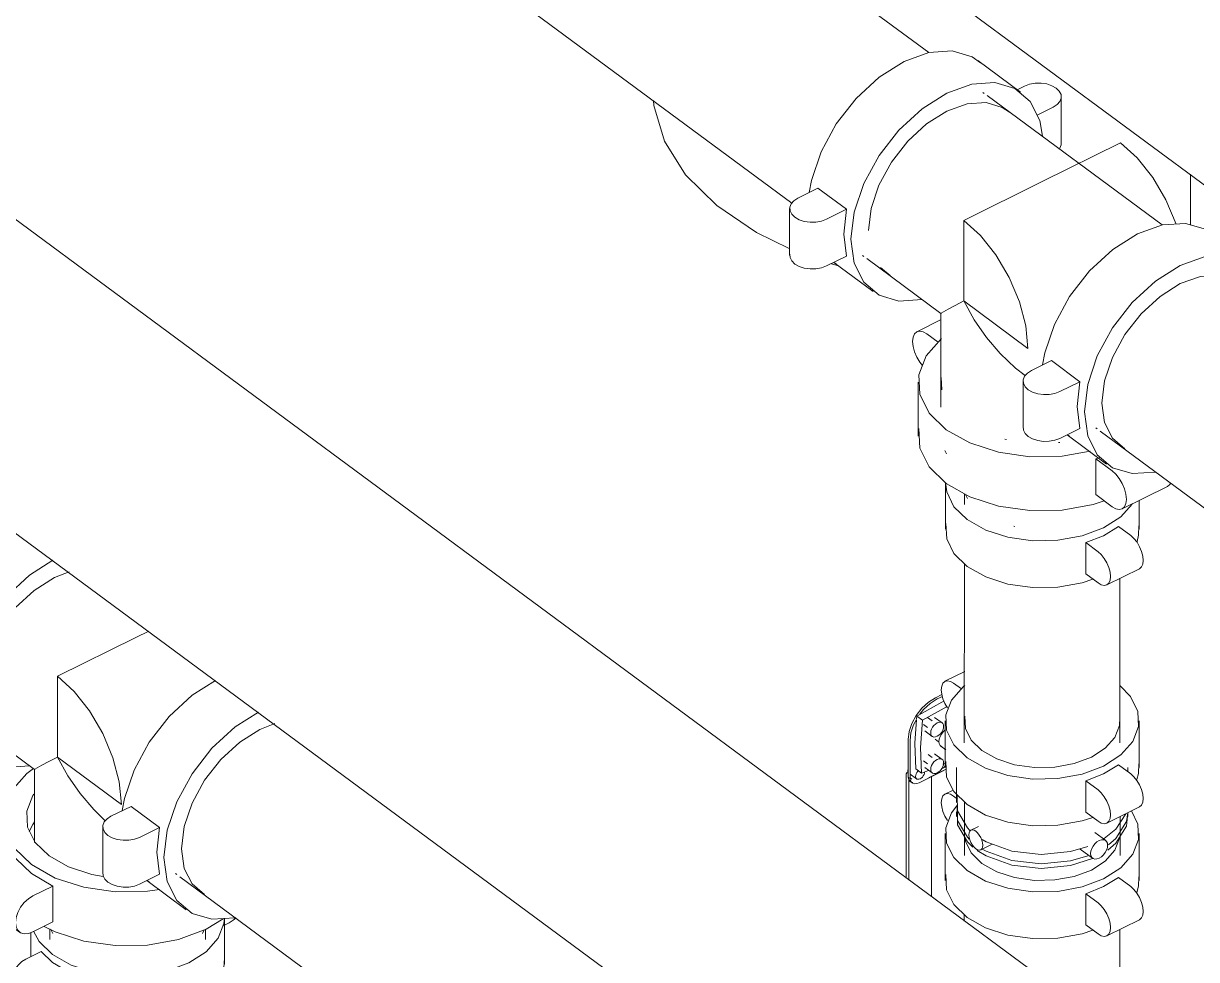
# Model space of a CAD drawing. Header units: metres. Extents: x 63 to 378, y -27 to 78.
# Drawn here: x 317.445 to 318.714, y 1.531 to 2.543 of the extents above; entities that cross this region are included whole.
import ezdxf

# ---------------------------------------------------------------- set-up
doc = ezdxf.new("R2010")
doc.units = ezdxf.units.M
doc.layers.add('M-EQPM', color=7, linetype='Continuous', lineweight=18)
doc.layers.add('P-PIPE', color=7, linetype='Continuous', lineweight=18)

# ---------------------------------------------------------------- blocks, each defined once
blk = doc.blocks.new('Victaulic-IPS-Tee-Reducing Tee-No 20-25 - AC-2134192-3D BOMBAS')
at = {"layer": 'P-PIPE', "color": 11, "true_color": 0xff8080}
for p, q in [((-58.591, 2.3251), (-58.7804, 2.465)), ((-58.9106, 2.2888), (-58.8304, 2.2295)), ((-58.5311, 2.2808), (-58.5325, 2.2818)), ((-58.8304, 2.2295), (-58.8304, 2.1279)), ((-58.7415, 2.1638), (-58.7393, 2.1622)), ((-58.6627, 2.1056), (-58.6613, 2.1046))]:
    blk.add_line(p, q, dxfattribs=at)
at = {"layer": 'P-PIPE', "color": 11, "lineweight": 9, "true_color": 0xff8080}
for p, q in [((-58.6361, 2.414), (-58.7208, 2.3721)), ((-58.8056, 2.3301), (-58.7208, 2.3721)), ((-58.8056, 2.3301), (-58.8056, 2.2429)), ((-58.8056, 2.2429), (-58.7363, 2.1916))]:
    blk.add_line(p, q, dxfattribs=at)
for points in [[(-58.6361, 2.414, 0), (-58.6181, 2.3977, 0), (-58.6014, 2.3766, 0), (-58.587, 2.3522, 0), (-58.5761, 2.3261, 0)], [(-58.7363, 2.1916, 0), (-58.7387, 2.216, 0), (-58.7456, 2.2421, 0), (-58.7566, 2.2684, 0), (-58.771, 2.2928, 0), (-58.7877, 2.3139, 0), (-58.8056, 2.3301, 0)]]:
    blk.add_polyline3d(points, dxfattribs=at)
at = {"layer": 'P-PIPE', "color": 11, "true_color": 0xff8080}
for points in [[(-58.8304, 2.2295, 0), (-58.8301, 2.2297, 0), (-58.8276, 2.2313, 0), (-58.8224, 2.234, 0), (-58.8151, 2.2379, 0), (-58.8056, 2.2429, 0)], [(-58.8056, 2.2429, 0), (-58.7943, 2.2226, 0), (-58.7812, 2.2035, 0), (-58.7663, 2.186, 0), (-58.7497, 2.1703, 0), (-58.7392, 2.1622, 0)]]:
    blk.add_polyline3d(points, dxfattribs=at)
blk = doc.blocks.new('TANQUE DE EXPANSIÓN - 76 L-1673716-3D BOMBAS')
at = {"layer": 'M-EQPM', "color": 1, "true_color": 0xff0000}
for p, q in [((-58.8045, 3.2515), (-58.8045, 3.2363)), ((-58.7795, 3.2363), (-58.7795, 3.2515)), ((-59.142, 3.1717), (-59.142, 3.148)), ((-59.142, 2.8099), (-59.142, 2.7317)), ((-58.9426, 2.2813), (-58.9486, 2.2831))]:
    blk.add_line(p, q, dxfattribs=at)
for points in [[(-58.5602, 3.3621, 0), (-58.6056, 3.3827, 0), (-58.6632, 3.4003, 0), (-58.6748, 3.403, 0)], [(-58.8045, 3.2371, 0), (-58.8044, 3.2351, 0), (-58.8034, 3.2332, 0), (-58.8017, 3.2315, 0), (-58.7993, 3.2302, 0), (-58.7965, 3.2293, 0), (-58.7933, 3.2288, 0), (-58.79, 3.2289, 0), (-58.7869, 3.2294, 0), (-58.7841, 3.2305, 0), (-58.7819, 3.2319, 0), (-58.7804, 3.2336, 0), (-58.7796, 3.2356, 0)], [(-59.1386, 3.1739, 0), (-59.1294, 3.1473, 0), (-59.1206, 3.1308, 0)], [(-58.9731, 3.0227, 0), (-58.9209, 3.0071, 0), (-58.8589, 2.9961, 0), (-58.7947, 2.9922, 0), (-58.7303, 2.9955, 0), (-58.6681, 3.0059, 0), (-58.61, 3.023, 0), (-58.5604, 3.0451, 0)], [(-58.9944, 2.2997, 0), (-59.0298, 2.317, 0), (-59.0729, 2.3461, 0), (-59.1065, 2.3794, 0), (-59.1294, 2.4159, 0), (-59.1408, 2.4543, 0), (-59.1414, 2.4597, 0)]]:
    blk.add_polyline3d(points, dxfattribs=at)
blk = doc.blocks.new('Victaulic-IPS-Rigid Coupling Style 07-W07-107 - Standard-V303-3D BOMBAS')
at = {"layer": 'P-PIPE', "color": 11, "true_color": 0xff8080}
for p, q in [((-58.7442, 2.4688), (-58.7905, 2.503)), ((-58.74, 2.4753), (-58.7485, 2.4711)), ((-58.7002, 2.4133), (-58.7002, 2.4639)), ((-58.7265, 2.4439), (-58.7091, 2.4525)), ((-58.9634, 2.3649), (-58.985, 2.3542)), ((-58.9325, 2.3421), (-58.9634, 2.3649)), ((-58.994, 2.3428), (-58.994, 2.2922)), ((-58.9541, 2.3314), (-58.9325, 2.3421)), ((-58.9325, 2.2915), (-58.9541, 2.2808)), ((-58.9464, 2.2847), (-58.9036, 2.2531)), ((-58.9436, 2.2833), (-58.9461, 2.2847)), ((-58.8853, 2.2704), (-58.8958, 2.2791))]:
    blk.add_line(p, q, dxfattribs=at)
for points in [[(-58.8702, 2.502, 0), (-58.8434, 2.5116, 0), (-58.8183, 2.5133, 0), (-58.7968, 2.507, 0), (-58.7875, 2.5006, 0)], [(-58.9729, 2.3603, 0), (-58.9705, 2.3733, 0), (-58.9601, 2.4042, 0), (-58.9436, 2.4344, 0), (-58.9221, 2.462, 0), (-58.8971, 2.4851, 0), (-58.8702, 2.502, 0)], [(-58.7205, 2.4212, 0), (-58.7236, 2.4382, 0), (-58.734, 2.4588, 0), (-58.7505, 2.4728, 0), (-58.772, 2.4791, 0), (-58.7971, 2.4774, 0), (-58.8239, 2.4678, 0)], [(-58.7091, 2.4525, 0), (-58.7048, 2.4553, 0), (-58.7018, 2.4587, 0), (-58.7003, 2.4624, 0), (-58.7005, 2.4663, 0), (-58.7024, 2.4699, 0), (-58.7057, 2.4732, 0), (-58.7103, 2.4758, 0), (-58.716, 2.4777, 0), (-58.7221, 2.4785, 0), (-58.7285, 2.4784, 0), (-58.7346, 2.4773, 0), (-58.74, 2.4753, 0)], [(-58.8239, 2.4678, 0), (-58.8508, 2.4509, 0), (-58.8758, 2.4278, 0), (-58.8973, 2.4002, 0), (-58.9138, 2.3699, 0), (-58.9242, 2.339, 0), (-58.9277, 2.3096, 0), (-58.9242, 2.2837, 0), (-58.9138, 2.2631, 0), (-58.8973, 2.2491, 0), (-58.8758, 2.2427, 0), (-58.8508, 2.2444, 0)], [(-58.8239, 2.4482, 0), (-58.802, 2.4561, 0), (-58.7815, 2.4575, 0), (-58.764, 2.4523, 0), (-58.7564, 2.4471, 0)], [(-58.9087, 2.319, 0), (-58.9058, 2.343, 0), (-58.8974, 2.3683, 0), (-58.8839, 2.393, 0), (-58.8663, 2.4156, 0), (-58.8459, 2.4344, 0), (-58.8239, 2.4482, 0)], [(-58.7002, 2.4133, 0), (-58.7003, 2.4118, 0), (-58.7018, 2.4081, 0)], [(-58.985, 2.3542, 0), (-58.9894, 2.3514, 0), (-58.9924, 2.348, 0), (-58.9938, 2.3443, 0), (-58.9936, 2.3404, 0), (-58.9918, 2.3367, 0), (-58.9884, 2.3335, 0), (-58.9838, 2.3308, 0), (-58.9782, 2.329, 0), (-58.972, 2.3281, 0), (-58.9656, 2.3283, 0), (-58.9595, 2.3294, 0), (-58.9541, 2.3314, 0)], [(-58.9325, 2.2915, 0), (-58.9355, 2.3153, 0), (-58.9325, 2.3421, 0)], [(-58.9541, 2.2808, 0), (-58.9595, 2.2788, 0), (-58.9656, 2.2777, 0), (-58.972, 2.2776, 0), (-58.9782, 2.2784, 0), (-58.9838, 2.2803, 0), (-58.9884, 2.2829, 0), (-58.9918, 2.2862, 0), (-58.9936, 2.2898, 0), (-58.9938, 2.2937, 0)]]:
    blk.add_polyline3d(points, dxfattribs=at)
blk = doc.blocks.new('Victaulic-IPS-Rigid Coupling Style 07-W07-107 - Standard-V312-3D BOMBAS')
at = {"layer": 'P-PIPE', "color": 11, "true_color": 0xff8080}
for p, q in [((-58.4918, 2.2823), (-58.5381, 2.3165)), ((-58.4876, 2.2887), (-58.4961, 2.2845)), ((-58.4477, 2.2267), (-58.4477, 2.2773)), ((-58.4741, 2.2573), (-58.4567, 2.2659)), ((-58.7109, 2.1784), (-58.7326, 2.1677)), ((-58.68, 2.1555), (-58.7109, 2.1784)), ((-58.7415, 2.1563), (-58.7415, 2.1057)), ((-58.7017, 2.1449), (-58.68, 2.1555)), ((-58.68, 2.105), (-58.7017, 2.0943)), ((-58.6939, 2.0981), (-58.6512, 2.0665)), ((-58.6912, 2.0968), (-58.6936, 2.0982))]:
    blk.add_line(p, q, dxfattribs=at)
for points in [[(-58.6178, 2.3155, 0), (-58.5909, 2.3251, 0), (-58.5659, 2.3268, 0), (-58.5444, 2.3204, 0), (-58.5351, 2.3141, 0)], [(-58.7204, 2.1738, 0), (-58.7181, 2.1867, 0), (-58.7077, 2.2176, 0), (-58.6912, 2.2479, 0), (-58.6697, 2.2755, 0), (-58.6446, 2.2985, 0), (-58.6178, 2.3155, 0)], [(-58.468, 2.2346, 0), (-58.4712, 2.2516, 0), (-58.4816, 2.2723, 0), (-58.4981, 2.2862, 0), (-58.5196, 2.2926, 0), (-58.5446, 2.2909, 0), (-58.5715, 2.2812, 0)], [(-58.4567, 2.2659, 0), (-58.4523, 2.2687, 0), (-58.4493, 2.2721, 0), (-58.4479, 2.2759, 0), (-58.4481, 2.2797, 0), (-58.4499, 2.2834, 0), (-58.4533, 2.2867, 0), (-58.4579, 2.2893, 0), (-58.4635, 2.2911, 0), (-58.4697, 2.292, 0), (-58.4761, 2.2919, 0), (-58.4822, 2.2908, 0), (-58.4876, 2.2887, 0)], [(-58.5715, 2.2812, 0), (-58.5983, 2.2643, 0), (-58.6234, 2.2413, 0), (-58.6449, 2.2137, 0), (-58.6614, 2.1834, 0), (-58.6717, 2.1525, 0), (-58.6753, 2.1231, 0), (-58.6717, 2.0972, 0), (-58.6614, 2.0765, 0), (-58.6449, 2.0626, 0), (-58.6234, 2.0562, 0), (-58.5983, 2.0579, 0)], [(-58.6314, 2.083, 0), (-58.6449, 2.0945, 0), (-58.6534, 2.1113, 0), (-58.6563, 2.1325, 0), (-58.6534, 2.1565, 0), (-58.6449, 2.1817, 0), (-58.6314, 2.2065, 0), (-58.6139, 2.229, 0), (-58.5934, 2.2478, 0), (-58.5715, 2.2617, 0)], [(-58.5715, 2.2617, 0), (-58.5495, 2.2695, 0), (-58.5291, 2.2709, 0), (-58.5115, 2.2657, 0), (-58.5039, 2.2605, 0)], [(-58.4477, 2.2267, 0), (-58.4479, 2.2253, 0), (-58.4493, 2.2215, 0)], [(-58.7326, 2.1677, 0), (-58.7369, 2.1649, 0), (-58.7399, 2.1615, 0), (-58.7414, 2.1577, 0), (-58.7412, 2.1539, 0), (-58.7393, 2.1502, 0), (-58.736, 2.1469, 0), (-58.7314, 2.1443, 0), (-58.7257, 2.1425, 0), (-58.7195, 2.1416, 0), (-58.7132, 2.1417, 0), (-58.7071, 2.1428, 0), (-58.7017, 2.1449, 0)], [(-58.68, 2.105, 0), (-58.683, 2.1288, 0), (-58.68, 2.1555, 0)], [(-58.7017, 2.0943, 0), (-58.7071, 2.0922, 0), (-58.7132, 2.0911, 0), (-58.7195, 2.091, 0), (-58.7257, 2.0919, 0), (-58.7314, 2.0937, 0), (-58.736, 2.0963, 0), (-58.7393, 2.0996, 0), (-58.7412, 2.1033, 0), (-58.7414, 2.1071, 0)]]:
    blk.add_polyline3d(points, dxfattribs=at)
blk = doc.blocks.new('Victaulic-IPS-Vic-300 MasterSeal Butterfly Valve LH - Standard-2756135-3D BOMBAS')
at = {"layer": 'P-PIPE', "color": 11, "true_color": 0xff8080}
for p, q in [((-58.8363, 1.8138), (-58.8294, 1.8173)), ((-58.8287, 1.8151), (-58.8343, 1.8124)), ((-58.8238, 1.8042), (-58.8504, 1.7894)), ((-58.8586, 1.7645), (-58.857, 1.7901)), ((-58.8568, 1.7911), (-58.8565, 1.7939)), ((-58.8504, 1.7894), (-58.8565, 1.7939)), ((-58.84, 1.7887), (-58.845, 1.7924)), ((-58.8291, 1.7865), (-58.8372, 1.7925)), ((-58.8658, 1.7689), (-58.8649, 1.7768)), ((-58.8494, 1.7849), (-58.8451, 1.7817)), ((-58.8479, 1.7779), (-58.8399, 1.7719)), ((-58.8658, 1.7284), (-58.8658, 1.7689)), ((-58.8638, 1.7674), (-58.8638, 1.727)), ((-58.8574, 1.7368), (-58.8587, 1.7641)), ((-58.8367, 1.769), (-58.833, 1.7662)), ((-58.84, 1.7492), (-58.8442, 1.7523)), ((-58.8291, 1.7471), (-58.8372, 1.753)), ((-58.8304, 1.7613), (-58.8251, 1.7575)), ((-58.8494, 1.7454), (-58.8451, 1.7422)), ((-58.8479, 1.7384), (-58.8399, 1.7325)), ((-58.8284, 1.7419), (-58.8251, 1.7434)), ((-58.8136, 1.7384), (-58.8136, 1.7003)), ((-58.6282, 1.7337), (-58.6282, 1.7384)), ((-58.8681, 1.6187), (-58.8681, 1.7308)), ((-58.8663, 1.7343), (-58.8663, 1.7323)), ((-58.8651, 1.7279), (-58.8651, 1.6164)), ((-58.8637, 1.7271), (-58.8617, 1.7257)), ((-58.8636, 1.731), (-58.8568, 1.726)), ((-58.8574, 1.7368), (-58.8513, 1.7323)), ((-58.854, 1.7217), (-58.8294, 1.7338)), ((-58.8513, 1.7323), (-58.8438, 1.7352)), ((-58.8437, 1.7271), (-58.8247, 1.7365)), ((-58.8405, 1.5983), (-58.8405, 1.7284)), ((-58.8294, 1.7338), (-58.8247, 1.7365)), ((-58.8292, 1.7372), (-58.8284, 1.7375)), ((-58.8635, 1.7231), (-58.8615, 1.7216)), ((-58.805, 1.7011), (-58.805, 1.643)), ((-58.8136, 1.6902), (-58.8136, 1.6851)), ((-58.6282, 1.6851), (-58.6282, 1.6894)), ((-58.6367, 1.643), (-58.6367, 1.6852)), ((-58.7896, 1.6745), (-58.7979, 1.6704)), ((-58.6522, 1.6593), (-58.664, 1.668)), ((-58.7874, 1.6491), (-58.775, 1.6552)), ((-58.6799, 1.6501), (-58.6664, 1.6402))]:
    blk.add_line(p, q, dxfattribs=at)
for points in [[(-58.8648, 1.7773, 0), (-58.8619, 1.786, 0), (-58.8572, 1.7946, 0), (-58.8511, 1.8025, 0), (-58.844, 1.809, 0), (-58.8363, 1.8138, 0)], [(-58.8565, 1.7939, 0), (-58.8294, 1.809, 0), (-58.8271, 1.8101, 0)], [(-58.8343, 1.8124, 0), (-58.842, 1.8075, 0), (-58.8491, 1.801, 0), (-58.8533, 1.7958, 0)], [(-58.8569, 1.7903, 0), (-58.8599, 1.7846, 0), (-58.8628, 1.7758, 0), (-58.8638, 1.7674, 0)], [(-58.8504, 1.7894, 0), (-58.8525, 1.76, 0), (-58.8513, 1.7323, 0)], [(-58.8345, 1.7865, 0), (-58.8363, 1.7853, 0), (-58.838, 1.7838, 0), (-58.8395, 1.7819, 0), (-58.8406, 1.7799, 0), (-58.8413, 1.7778, 0), (-58.8415, 1.7758, 0), (-58.8413, 1.774, 0), (-58.8406, 1.7726, 0), (-58.8395, 1.7717, 0), (-58.838, 1.7712, 0), (-58.8363, 1.7714, 0), (-58.8345, 1.772, 0)], [(-58.8345, 1.772, 0), (-58.8327, 1.7732, 0), (-58.831, 1.7747, 0), (-58.8295, 1.7766, 0), (-58.8284, 1.7786, 0), (-58.8277, 1.7807, 0), (-58.8275, 1.7827, 0), (-58.8277, 1.7845, 0), (-58.8284, 1.7859, 0), (-58.8295, 1.7868, 0), (-58.831, 1.7872, 0), (-58.8327, 1.7871, 0), (-58.8345, 1.7865, 0)], [(-58.8298, 1.761, 0), (-58.8313, 1.7622, 0), (-58.8322, 1.7641, 0), (-58.8325, 1.7664, 0), (-58.8322, 1.769, 0), (-58.8313, 1.7717, 0), (-58.8298, 1.7744, 0), (-58.8279, 1.7769, 0), (-58.8257, 1.7789, 0)], [(-58.8345, 1.747, 0), (-58.8363, 1.7459, 0), (-58.838, 1.7443, 0), (-58.8395, 1.7424, 0), (-58.8406, 1.7404, 0), (-58.8413, 1.7383, 0), (-58.8415, 1.7363, 0), (-58.8413, 1.7345, 0), (-58.8406, 1.7331, 0), (-58.8395, 1.7322, 0), (-58.838, 1.7318, 0), (-58.8363, 1.7319, 0), (-58.8345, 1.7325, 0)], [(-58.8345, 1.7325, 0), (-58.8327, 1.7337, 0), (-58.831, 1.7352, 0), (-58.8295, 1.7371, 0), (-58.8284, 1.7392, 0), (-58.8277, 1.7413, 0), (-58.8275, 1.7432, 0), (-58.8277, 1.745, 0), (-58.8284, 1.7464, 0), (-58.8295, 1.7473, 0), (-58.831, 1.7478, 0), (-58.8327, 1.7477, 0), (-58.8345, 1.747, 0)], [(-58.8284, 1.7375, 0), (-58.8276, 1.738, 0), (-58.8269, 1.7387, 0), (-58.8262, 1.7395, 0)], [(-58.8257, 1.7404, 0), (-58.8254, 1.7413, 0), (-58.8253, 1.7422, 0), (-58.8254, 1.743, 0)], [(-58.8681, 1.7308, 0), (-58.868, 1.7312, 0), (-58.8679, 1.7315, 0), (-58.8677, 1.7319, 0), (-58.8675, 1.7322, 0), (-58.8672, 1.7325, 0), (-58.8668, 1.7327, 0)], [(-58.8658, 1.7364, 0), (-58.8662, 1.7355, 0), (-58.8663, 1.7343, 0)], [(-58.8609, 1.7221, 0), (-58.8629, 1.7227, 0), (-58.8645, 1.724, 0), (-58.8655, 1.726, 0), (-58.8658, 1.7284, 0)], [(-58.8638, 1.727, 0), (-58.8635, 1.7245, 0), (-58.8625, 1.7226, 0), (-58.8609, 1.7212, 0), (-58.8589, 1.7206, 0), (-58.8565, 1.7208, 0), (-58.854, 1.7217, 0)], [(-58.8554, 1.7343, 0), (-58.8565, 1.7329, 0), (-58.8572, 1.7315, 0), (-58.8577, 1.7301, 0), (-58.8579, 1.7287, 0)], [(-58.8579, 1.7287, 0), (-58.8577, 1.7274, 0), (-58.8572, 1.7265, 0), (-58.8565, 1.7258, 0), (-58.8554, 1.7255, 0), (-58.8543, 1.7256, 0), (-58.853, 1.726, 0), (-58.8517, 1.7268, 0), (-58.8505, 1.7279, 0), (-58.8495, 1.7292, 0), (-58.8487, 1.7307, 0), (-58.8482, 1.7321, 0), (-58.8481, 1.7335, 0)], [(-58.7992, 1.6703, 0), (-58.8018, 1.6729, 0), (-58.8124, 1.6913, 0), (-58.8127, 1.7081, 0)], [(-58.7998, 1.6608, 0), (-58.8018, 1.6628, 0), (-58.8124, 1.6811, 0), (-58.8127, 1.698, 0)], [(-58.7958, 1.6521, 0), (-58.8018, 1.6577, 0), (-58.8124, 1.6761, 0), (-58.8127, 1.6929, 0)], [(-58.6304, 1.688, 0), (-58.6412, 1.6717, 0), (-58.6539, 1.6616, 0)], [(-58.6284, 1.6892, 0), (-58.6298, 1.6747, 0), (-58.6412, 1.6565, 0), (-58.65, 1.649, 0)], [(-58.6282, 1.6894, 0), (-58.6298, 1.6798, 0), (-58.6412, 1.6616, 0), (-58.6493, 1.6546, 0)], [(-58.7926, 1.6693, 0), (-58.7946, 1.6704, 0), (-58.7964, 1.6708, 0), (-58.798, 1.6704, 0), (-58.7992, 1.6693, 0), (-58.7999, 1.6676, 0), (-58.8002, 1.6653, 0), (-58.7999, 1.6627, 0), (-58.7992, 1.6599, 0), (-58.798, 1.657, 0), (-58.7964, 1.6543, 0), (-58.7946, 1.652, 0), (-58.7926, 1.6503, 0)], [(-58.7873, 1.6491, 0), (-58.7861, 1.6502, 0), (-58.7854, 1.6519, 0), (-58.7851, 1.6542, 0), (-58.7854, 1.6568, 0), (-58.7861, 1.6597, 0), (-58.7873, 1.6625, 0), (-58.7889, 1.6652, 0), (-58.7907, 1.6675, 0), (-58.7926, 1.6693, 0)], [(-58.7926, 1.6503, 0), (-58.7907, 1.6492, 0), (-58.7889, 1.6488, 0), (-58.7874, 1.6491, 0)], [(-58.6714, 1.6529, 0), (-58.6903, 1.6474, 0), (-58.7221, 1.6443, 0), (-58.7537, 1.6479, 0), (-58.7814, 1.6578, 0), (-58.7859, 1.6603, 0)], [(-58.6716, 1.6428, 0), (-58.6903, 1.6373, 0), (-58.7221, 1.6342, 0), (-58.7537, 1.6378, 0), (-58.7814, 1.6477, 0), (-58.7857, 1.6501, 0)], [(-58.6593, 1.6592, 0), (-58.6617, 1.6577, 0), (-58.6639, 1.6557, 0), (-58.6658, 1.6532, 0), (-58.6673, 1.6505, 0), (-58.6682, 1.6478, 0), (-58.6685, 1.6452, 0), (-58.6682, 1.6429, 0), (-58.6673, 1.641, 0), (-58.6658, 1.6398, 0), (-58.6639, 1.6392, 0), (-58.6617, 1.6394, 0), (-58.6593, 1.6402, 0)], [(-58.6593, 1.6402, 0), (-58.6569, 1.6417, 0), (-58.6547, 1.6438, 0), (-58.6528, 1.6462, 0), (-58.6513, 1.6489, 0), (-58.6504, 1.6517, 0), (-58.6501, 1.6543, 0), (-58.6504, 1.6566, 0), (-58.6513, 1.6584, 0), (-58.6528, 1.6597, 0), (-58.6547, 1.6602, 0), (-58.6569, 1.6601, 0), (-58.6593, 1.6592, 0)], [(-58.6663, 1.6398, 0), (-58.6903, 1.6322, 0), (-58.7221, 1.6291, 0), (-58.7537, 1.6327, 0), (-58.7814, 1.6427, 0), (-58.7911, 1.6485, 0)]]:
    blk.add_polyline3d(points, dxfattribs=at)
blk = doc.blocks.new('Victaulic-IPS-Tee-Reducing Tee-No V20-25 - Standard-V351-3D BOMBAS')
at = {"layer": 'P-PIPE', "color": 11, "lineweight": 9, "true_color": 0xff8080}
for p, q in [((-59.7859, 1.8369), (-59.7011, 1.8788)), ((-59.6871, 1.8857), (-59.7011, 1.8788)), ((-59.7859, 1.8369), (-59.7859, 1.7496)), ((-59.7859, 1.7496), (-59.7166, 1.6983))]:
    blk.add_line(p, q, dxfattribs=at)
at = {"layer": 'P-PIPE', "color": 11, "true_color": 0xff8080}
for p, q in [((-59.8757, 1.7843), (-59.8107, 1.7362)), ((-59.8107, 1.7362), (-59.8107, 1.657)), ((-59.6583, 1.6236), (-59.6567, 1.6225))]:
    blk.add_line(p, q, dxfattribs=at)
at = {"layer": 'P-PIPE', "color": 11, "lineweight": 9, "true_color": 0xff8080}
blk.add_polyline3d([(-59.7166, 1.6983, 0), (-59.719, 1.7227, 0), (-59.7259, 1.7488, 0), (-59.7369, 1.7751, 0), (-59.7513, 1.7995, 0), (-59.768, 1.8206, 0), (-59.7859, 1.8369, 0)], dxfattribs=at)
at = {"layer": 'P-PIPE', "color": 11, "true_color": 0xff8080}
for points in [[(-59.8107, 1.7362, 0), (-59.8104, 1.7365, 0), (-59.8078, 1.738, 0), (-59.8027, 1.7408, 0), (-59.7954, 1.7447, 0), (-59.7859, 1.7496, 0)], [(-59.7859, 1.7496, 0), (-59.7746, 1.7293, 0), (-59.7615, 1.7103, 0), (-59.7466, 1.6927, 0), (-59.7342, 1.6806, 0)]]:
    blk.add_polyline3d(points, dxfattribs=at)
blk = doc.blocks.new('Victaulic-IPS-Rigid Coupling Style 07-W07-107 - Standard-V353-3D BOMBAS')
at = {"layer": 'P-PIPE', "color": 11, "true_color": 0xff8080}
for p, q in [((-59.5888, 1.7657), (-59.5669, 1.7795)), ((-59.5669, 1.7795), (-59.5509, 1.7859)), ((-59.6093, 1.7469), (-59.5888, 1.7657)), ((-59.6268, 1.7244), (-59.6093, 1.7469)), ((-59.6403, 1.6996), (-59.6268, 1.7244)), ((-59.7063, 1.6962), (-59.728, 1.6856)), ((-59.6755, 1.6734), (-59.7063, 1.6962)), ((-59.6488, 1.6744), (-59.6403, 1.6996)), ((-59.7369, 1.6741), (-59.7369, 1.6236)), ((-59.6971, 1.6627), (-59.6755, 1.6734)), ((-59.6517, 1.6504), (-59.6488, 1.6744)), ((-59.6488, 1.6292), (-59.6517, 1.6504)), ((-59.6403, 1.6123), (-59.6488, 1.6292)), ((-59.6755, 1.6228), (-59.6971, 1.6121)), ((-59.6893, 1.616), (-59.6466, 1.5844)), ((-59.6866, 1.6147), (-59.689, 1.6161)), ((-59.6268, 1.6009), (-59.6403, 1.6123))]:
    blk.add_line(p, q, dxfattribs=at)
for points in [[(-59.7158, 1.6917, 0), (-59.7135, 1.7046, 0), (-59.7031, 1.7355, 0), (-59.6866, 1.7658, 0), (-59.6651, 1.7934, 0), (-59.6401, 1.8164, 0), (-59.6149, 1.8325, 0)], [(-59.5686, 1.7983, 0), (-59.5937, 1.7822, 0), (-59.6188, 1.7592, 0), (-59.6403, 1.7316, 0), (-59.6568, 1.7013, 0), (-59.6672, 1.6704, 0), (-59.6707, 1.641, 0), (-59.6672, 1.6151, 0), (-59.6568, 1.5944, 0), (-59.6403, 1.5804, 0), (-59.6188, 1.5741, 0), (-59.5937, 1.5758, 0)], [(-59.728, 1.6856, 0), (-59.7323, 1.6828, 0), (-59.7353, 1.6794, 0), (-59.7368, 1.6756, 0), (-59.7366, 1.6718, 0), (-59.7348, 1.6681, 0), (-59.7314, 1.6648, 0), (-59.7268, 1.6622, 0), (-59.7212, 1.6604, 0), (-59.715, 1.6595, 0), (-59.7086, 1.6596, 0), (-59.7025, 1.6607, 0), (-59.6971, 1.6627, 0)], [(-59.6755, 1.6228, 0), (-59.6784, 1.6467, 0), (-59.6755, 1.6734, 0)], [(-59.6971, 1.6121, 0), (-59.7025, 1.6101, 0), (-59.7086, 1.609, 0), (-59.715, 1.6089, 0), (-59.7212, 1.6098, 0), (-59.7268, 1.6116, 0), (-59.7314, 1.6142, 0), (-59.7348, 1.6175, 0), (-59.7366, 1.6212, 0), (-59.7368, 1.625, 0)]]:
    blk.add_polyline3d(points, dxfattribs=at)
blk = doc.blocks.new('Victaulic-IPS-Rigid Coupling Style 07-W07-107 - Standard-V355-3D BOMBAS')
at = {"layer": 'P-PIPE', "color": 11, "true_color": 0xff8080}
for p, q in [((-59.8442, 1.6845), (-59.8442, 1.6333)), ((-59.8527, 1.6291), (-59.831, 1.6398)), ((-59.7908, 1.6101), (-59.8125, 1.5994)), ((-59.7908, 1.5712), (-59.7908, 1.6101)), ((-59.8672, 1.59), (-59.827, 1.5603)), ((-59.6067, 1.5745), (-59.6252, 1.5635)), ((-59.8125, 1.5605), (-59.7908, 1.5712))]:
    blk.add_line(p, q, dxfattribs=at)
for points in [[(-59.8118, 1.7373, 0), (-59.8189, 1.7318, 0), (-59.8355, 1.7132, 0), (-59.8435, 1.6926, 0), (-59.8424, 1.6714, 0), (-59.8323, 1.6512, 0), (-59.8139, 1.6332, 0), (-59.7884, 1.6187, 0), (-59.7575, 1.6087, 0), (-59.7234, 1.6038, 0), (-59.6885, 1.6045, 0), (-59.6757, 1.6062, 0)], [(-59.7366, 1.6203, 0), (-59.7488, 1.6226, 0), (-59.774, 1.6307, 0), (-59.7949, 1.6426, 0), (-59.8099, 1.6573, 0), (-59.8182, 1.6738, 0), (-59.8191, 1.6911, 0), (-59.8125, 1.7079, 0), (-59.8115, 1.7095, 0)], [(-59.7908, 1.6101, 0), (-59.8139, 1.6235, 0), (-59.831, 1.6398, 0)], [(-59.866, 1.5893, 0), (-59.869, 1.5919, 0), (-59.8709, 1.5956, 0), (-59.8715, 1.6003, 0), (-59.8709, 1.6057, 0), (-59.869, 1.6113, 0), (-59.866, 1.6168, 0), (-59.8621, 1.6218, 0), (-59.8575, 1.626, 0), (-59.8527, 1.6291, 0)], [(-59.8125, 1.5994, 0), (-59.8174, 1.5963, 0), (-59.8219, 1.5921, 0), (-59.8258, 1.5871, 0), (-59.8288, 1.5816, 0), (-59.8307, 1.576, 0), (-59.8313, 1.5706, 0), (-59.8307, 1.5659, 0), (-59.8288, 1.5622, 0), (-59.8258, 1.5596, 0), (-59.8219, 1.5585, 0), (-59.8174, 1.5588, 0), (-59.8125, 1.5605, 0)], [(-59.6252, 1.5635, 0), (-59.6549, 1.5523, 0), (-59.6885, 1.5462, 0), (-59.7234, 1.5456, 0), (-59.7575, 1.5504, 0), (-59.7884, 1.5604, 0), (-59.8004, 1.5663, 0)]]:
    blk.add_polyline3d(points, dxfattribs=at)
blk = doc.blocks.new('Victaulic-IPS-Reducer No 50-51 - AC-V356-3D BOMBAS')
at = {"layer": 'P-PIPE', "color": 11, "true_color": 0xff8080}
for p, q in [((-59.7942, 1.5637), (-59.7942, 1.5522)), ((-59.7929, 1.563), (-59.791, 1.5588)), ((-59.6292, 1.5588), (-59.6274, 1.5626)), ((-59.6259, 1.5522), (-59.6259, 1.5632))]:
    blk.add_line(p, q, dxfattribs=at)
blk.add_polyline3d([(-59.8107, 1.6795, 0), (-59.8125, 1.6768, 0), (-59.8165, 1.6689, 0)], dxfattribs=at)
blk = doc.blocks.new('Victaulic-IPS-Rigid Coupling Style 07-W07-107 - Standard-V357-3D BOMBAS')
at = {"layer": 'P-PIPE', "color": 11, "true_color": 0xff8080}
for p, q in [((-59.6053, 1.5254), (-59.6053, 1.575)), ((-59.6058, 1.5675), (-59.6001, 1.5703)), ((-59.8148, 1.5597), (-59.8148, 1.5336)), ((-59.82, 1.531), (-59.8037, 1.5391)), ((-59.7747, 1.5177), (-59.7911, 1.5097)), ((-59.7747, 1.484), (-59.7747, 1.5177)), ((-59.8326, 1.4972), (-59.8037, 1.4758)), ((-59.7911, 1.4759), (-59.7747, 1.484))]:
    blk.add_line(p, q, dxfattribs=at)
for points in [[(-59.6437, 1.527, 0), (-59.625, 1.539, 0), (-59.6121, 1.5536, 0), (-59.6058, 1.5697, 0), (-59.6053, 1.575, 0)], [(-59.6001, 1.5703, 0), (-59.5959, 1.573, 0), (-59.5928, 1.5757, 0)], [(-59.8119, 1.5611, 0), (-59.8056, 1.5499, 0), (-59.7912, 1.5359, 0), (-59.7712, 1.5246, 0), (-59.7471, 1.5168, 0), (-59.7205, 1.513, 0), (-59.6932, 1.5135, 0), (-59.667, 1.5183, 0), (-59.6437, 1.527, 0)], [(-59.7747, 1.5177, 0), (-59.7912, 1.5275, 0), (-59.8037, 1.5391, 0)], [(-59.8316, 1.4965, 0), (-59.8342, 1.4987, 0), (-59.8359, 1.502, 0), (-59.8364, 1.5061, 0), (-59.8359, 1.5107, 0), (-59.8342, 1.5156, 0), (-59.8316, 1.5204, 0), (-59.8282, 1.5247, 0), (-59.8243, 1.5284, 0), (-59.82, 1.531, 0)], [(-59.6055, 1.5292, 0), (-59.6058, 1.5191, 0), (-59.6121, 1.503, 0), (-59.625, 1.4884, 0), (-59.6437, 1.4764, 0)], [(-59.7911, 1.5097, 0), (-59.7953, 1.507, 0), (-59.7993, 1.5033, 0), (-59.8027, 1.499, 0), (-59.8053, 1.4942, 0), (-59.8069, 1.4893, 0), (-59.8075, 1.4847, 0), (-59.8069, 1.4806, 0), (-59.8053, 1.4773, 0), (-59.8027, 1.4751, 0), (-59.7993, 1.4741, 0), (-59.7953, 1.4744, 0), (-59.7911, 1.4759, 0)], [(-59.6437, 1.4764, 0), (-59.667, 1.4677, 0), (-59.6932, 1.4629, 0), (-59.7205, 1.4624, 0), (-59.7471, 1.4662, 0), (-59.7712, 1.474, 0), (-59.7829, 1.4799, 0)]]:
    blk.add_polyline3d(points, dxfattribs=at)
blk = doc.blocks.new('Victaulic-IPS-Rigid Coupling Style 07-W07-107 - Standard-V372-3D BOMBAS')
at = {"layer": 'P-PIPE', "color": 11, "true_color": 0xff8080}
for p, q in [((-58.8044, 1.8422), (-58.8261, 1.8315)), ((-58.8083, 1.8232), (-58.8167, 1.8294)), ((-58.8039, 1.7806), (-58.8046, 1.7939)), ((-58.6369, 1.7919), (-58.6372, 1.7838)), ((-58.8257, 1.7888), (-58.8257, 1.7382)), ((-58.7976, 1.7679), (-58.8039, 1.7806)), ((-58.6372, 1.7838), (-58.6422, 1.7709)), ((-58.6161, 1.7382), (-58.6161, 1.7888)), ((-58.786, 1.7566), (-58.7976, 1.7679)), ((-58.6422, 1.7708), (-58.6526, 1.7592)), ((-58.77, 1.7476), (-58.786, 1.7566)), ((-58.6526, 1.7592), (-58.6676, 1.7495)), ((-58.7507, 1.7413), (-58.77, 1.7476)), ((-58.7293, 1.7382), (-58.7507, 1.7413)), ((-58.7073, 1.7387), (-58.7293, 1.7382)), ((-58.6863, 1.7425), (-58.7073, 1.7387)), ((-58.6676, 1.7495), (-58.6863, 1.7425)), ((-58.6385, 1.7413), (-58.6251, 1.7314)), ((-58.6605, 1.714), (-58.6738, 1.7238)), ((-58.6738, 1.7238), (-58.6738, 1.6901)), ((-58.6738, 1.6901), (-58.6605, 1.6802)), ((-58.6511, 1.6781), (-58.6157, 1.6956))]:
    blk.add_line(p, q, dxfattribs=at)
for points in [[(-58.8167, 1.8294, 0), (-58.8201, 1.8314, 0), (-58.8234, 1.8321, 0), (-58.8261, 1.8314, 0), (-58.8283, 1.8295, 0), (-58.8296, 1.8264, 0), (-58.8301, 1.8224, 0), (-58.8296, 1.8177, 0), (-58.8283, 1.8126, 0), (-58.8261, 1.8076, 0), (-58.8234, 1.8028, 0)], [(-58.8046, 1.8269, 0), (-58.8059, 1.8258, 0), (-58.8189, 1.8112, 0), (-58.8251, 1.7952, 0), (-58.8243, 1.7786, 0), (-58.8164, 1.7628, 0), (-58.802, 1.7488, 0)], [(-58.802, 1.7488, 0), (-58.7821, 1.7374, 0), (-58.758, 1.7296, 0), (-58.7313, 1.7258, 0), (-58.704, 1.7263, 0), (-58.6778, 1.7311, 0), (-58.6546, 1.7398, 0), (-58.6358, 1.7519, 0), (-58.6229, 1.7664, 0), (-58.6166, 1.7825, 0), (-58.6175, 1.799, 0), (-58.6254, 1.8149, 0), (-58.6367, 1.8265, 0)], [(-58.802, 1.6982, 0), (-58.8164, 1.7122, 0), (-58.8243, 1.728, 0), (-58.8251, 1.7446, 0)], [(-58.6385, 1.7413, 0), (-58.6546, 1.7314, 0), (-58.6738, 1.7238, 0)], [(-58.6163, 1.7421, 0), (-58.6166, 1.7319, 0), (-58.6184, 1.7252, 0)], [(-58.6251, 1.7314, 0), (-58.6216, 1.7283, 0), (-58.6184, 1.7242, 0), (-58.6156, 1.7195, 0), (-58.6135, 1.7144, 0), (-58.6121, 1.7094, 0), (-58.6117, 1.7047, 0), (-58.6121, 1.7007, 0), (-58.6135, 1.6976, 0), (-58.6156, 1.6957, 0)], [(-58.651, 1.6782, 0), (-58.6489, 1.6801, 0), (-58.6475, 1.6832, 0), (-58.6471, 1.6872, 0), (-58.6475, 1.6919, 0), (-58.6489, 1.6969, 0), (-58.651, 1.702, 0), (-58.6538, 1.7067, 0), (-58.657, 1.7108, 0), (-58.6605, 1.714, 0)], [(-58.6661, 1.6843, 0), (-58.6778, 1.6805, 0), (-58.704, 1.6758, 0), (-58.7313, 1.6752, 0), (-58.758, 1.679, 0), (-58.7821, 1.6868, 0), (-58.802, 1.6982, 0)], [(-58.6605, 1.6802, 0), (-58.657, 1.6782, 0), (-58.6538, 1.6775, 0), (-58.6511, 1.6781, 0)]]:
    blk.add_polyline3d(points, dxfattribs=at)
blk = doc.blocks.new('Victaulic-IPS-Reducer No 50-51 - AC-2757400-3D BOMBAS')
at = {"layer": 'P-PIPE', "color": 11, "true_color": 0xff8080}
for p, q in [((-58.8245, 2.0776), (-58.8262, 2.081)), ((-58.805, 2.0343), (-58.805, 2.0227)), ((-58.8017, 2.0293), (-58.8034, 2.0328))]:
    blk.add_line(p, q, dxfattribs=at)
blk = doc.blocks.new('Victaulic-IPS-Rigid Coupling Style 07-W07-107 - Standard-V373-3D BOMBAS')
at = {"layer": 'P-PIPE', "color": 11, "true_color": 0xff8080}
for p, q in [((-58.8301, 2.2227), (-58.8564, 2.2096)), ((-58.8334, 2.1982), (-58.8456, 2.2072)), ((-58.8295, 2.1467), (-58.8301, 2.16)), ((-58.855, 2.155), (-58.855, 2.0968)), ((-58.7596, 2.0931), (-58.7612, 2.0935)), ((-58.7018, 2.0899), (-58.7032, 2.0897)), ((-58.6594, 2.0733), (-58.6629, 2.0722)), ((-58.6452, 2.0592), (-58.6629, 2.0722)), ((-58.6629, 2.0722), (-58.6629, 2.0334)), ((-58.6629, 2.0334), (-58.6452, 2.0203)), ((-58.6344, 2.0179), (-58.5853, 2.0422))]:
    blk.add_line(p, q, dxfattribs=at)
for points in [[(-58.8456, 2.2072, 0), (-58.8496, 2.2095, 0), (-58.8533, 2.2103, 0), (-58.8565, 2.2096, 0), (-58.859, 2.2074, 0), (-58.8605, 2.2038, 0), (-58.861, 2.1992, 0), (-58.8605, 2.1938, 0), (-58.859, 2.188, 0), (-58.8565, 2.1821, 0), (-58.8533, 2.1767, 0), (-58.8505, 2.173, 0)], [(-58.8299, 2.2022, 0), (-58.8463, 2.1837, 0), (-58.8543, 2.1631, 0), (-58.8532, 2.142, 0), (-58.8431, 2.1217, 0), (-58.8247, 2.1037, 0)], [(-58.8247, 2.0455, 0), (-58.8431, 2.0634, 0), (-58.8532, 2.0837, 0), (-58.8543, 2.1048, 0)], [(-58.8247, 2.1037, 0), (-58.7991, 2.0893, 0), (-58.7683, 2.0792, 0), (-58.7342, 2.0744, 0), (-58.6992, 2.0751, 0), (-58.669, 2.0803, 0)], [(-58.6452, 2.0203, 0), (-58.6412, 2.018, 0), (-58.6375, 2.0172, 0), (-58.6343, 2.0179, 0), (-58.6319, 2.0201, 0), (-58.6303, 2.0237, 0), (-58.6298, 2.0283, 0), (-58.6303, 2.0338, 0), (-58.6319, 2.0396, 0), (-58.6343, 2.0454, 0), (-58.6375, 2.0509, 0), (-58.6412, 2.0556, 0), (-58.6452, 2.0592, 0)], [(-58.6539, 2.0266, 0), (-58.6657, 2.0229, 0), (-58.6992, 2.0168, 0), (-58.7342, 2.0161, 0), (-58.7683, 2.021, 0), (-58.7991, 2.031, 0), (-58.8247, 2.0455, 0)], [(-58.5817, 2.0463, 0), (-58.5827, 2.0444, 0), (-58.5852, 2.0422, 0)]]:
    blk.add_polyline3d(points, dxfattribs=at)
blk = doc.blocks.new('Victaulic-IPS-Rigid Coupling Style 07-W07-107 - Standard-V374-3D BOMBAS')
at = {"layer": 'P-PIPE', "color": 11, "true_color": 0xff8080}
for p, q in [((-58.8256, 2.0464), (-58.8256, 1.9959)), ((-58.6161, 1.9959), (-58.6161, 2.027)), ((-58.7506, 1.9989), (-58.7516, 1.9992)), ((-58.6384, 1.999), (-58.625, 1.9891)), ((-58.6604, 1.9716), (-58.6738, 1.9815)), ((-58.6738, 1.9815), (-58.6738, 1.9477)), ((-58.6738, 1.9477), (-58.6604, 1.9379)), ((-58.6511, 1.9358), (-58.6157, 1.9532))]:
    blk.add_line(p, q, dxfattribs=at)
for points in [[(-58.8256, 2.0464, 0), (-58.8242, 2.0363, 0), (-58.8164, 2.0204, 0), (-58.8019, 2.0064, 0)], [(-58.8019, 2.0064, 0), (-58.782, 1.9951, 0), (-58.7579, 1.9873, 0), (-58.7313, 1.9835, 0), (-58.704, 1.984, 0), (-58.6778, 1.9888, 0), (-58.6545, 1.9975, 0), (-58.6358, 2.0095, 0), (-58.6234, 2.0232, 0)], [(-58.8019, 1.9558, 0), (-58.8163, 1.9699, 0), (-58.8242, 1.9857, 0), (-58.8251, 2.0022, 0)], [(-58.6384, 1.999, 0), (-58.6545, 1.989, 0), (-58.6738, 1.9815, 0)], [(-58.6163, 1.9998, 0), (-58.6166, 1.9896, 0), (-58.6183, 1.9828, 0)], [(-58.625, 1.9891, 0), (-58.6216, 1.986, 0), (-58.6183, 1.9819, 0), (-58.6156, 1.9771, 0), (-58.6134, 1.9721, 0), (-58.6121, 1.967, 0), (-58.6116, 1.9623, 0), (-58.6121, 1.9583, 0), (-58.6134, 1.9552, 0), (-58.6156, 1.9533, 0)], [(-58.651, 1.9358, 0), (-58.6488, 1.9377, 0), (-58.6475, 1.9408, 0), (-58.647, 1.9448, 0), (-58.6475, 1.9495, 0), (-58.6488, 1.9546, 0), (-58.651, 1.9597, 0), (-58.6537, 1.9644, 0), (-58.657, 1.9685, 0), (-58.6604, 1.9716, 0)], [(-58.6661, 1.9419, 0), (-58.6778, 1.9382, 0), (-58.7039, 1.9334, 0), (-58.7313, 1.9329, 0), (-58.7579, 1.9367, 0), (-58.782, 1.9445, 0), (-58.8019, 1.9558, 0)], [(-58.6604, 1.9379, 0), (-58.657, 1.9359, 0), (-58.6537, 1.9352, 0), (-58.6511, 1.9358, 0)]]:
    blk.add_polyline3d(points, dxfattribs=at)
blk = doc.blocks.new('Victaulic-IPS-Rigid Coupling Style 07-W07-107 - Standard-V390-3D BOMBAS')
at = {"layer": 'P-PIPE', "color": 11, "true_color": 0xff8080}
for p, q in [((-58.8172, 1.7138), (-58.8261, 1.7094)), ((-58.8124, 1.7042), (-58.8167, 1.7073)), ((-58.8257, 1.6668), (-58.8257, 1.6162)), ((-58.6161, 1.6162), (-58.6161, 1.6668)), ((-58.6385, 1.6193), (-58.6251, 1.6094)), ((-58.6605, 1.5919), (-58.6738, 1.6018)), ((-58.6738, 1.6018), (-58.6738, 1.5681)), ((-58.6511, 1.5561), (-58.6157, 1.5736)), ((-58.6738, 1.5681), (-58.6605, 1.5582))]:
    blk.add_line(p, q, dxfattribs=at)
for points in [[(-58.8167, 1.7073, 0), (-58.8201, 1.7093, 0), (-58.8234, 1.71, 0), (-58.8261, 1.7094, 0), (-58.8283, 1.7075, 0), (-58.8296, 1.7044, 0), (-58.8301, 1.7004, 0), (-58.8296, 1.6957, 0), (-58.8283, 1.6906, 0), (-58.8261, 1.6855, 0), (-58.8234, 1.6808, 0)], [(-58.8132, 1.6968, 0), (-58.8189, 1.6892, 0), (-58.8251, 1.6731, 0), (-58.8243, 1.6566, 0), (-58.8164, 1.6408, 0), (-58.802, 1.6267, 0)], [(-58.802, 1.6267, 0), (-58.7821, 1.6154, 0), (-58.758, 1.6076, 0), (-58.7313, 1.6038, 0), (-58.704, 1.6043, 0), (-58.6778, 1.6091, 0), (-58.6546, 1.6178, 0), (-58.6358, 1.6298, 0), (-58.6229, 1.6444, 0), (-58.6166, 1.6605, 0), (-58.6175, 1.677, 0), (-58.6244, 1.6915, 0)], [(-58.786, 1.6346, 0), (-58.7976, 1.6459, 0), (-58.8039, 1.6586, 0), (-58.8047, 1.6623, 0)], [(-58.637, 1.6631, 0), (-58.6372, 1.6617, 0), (-58.6422, 1.6488, 0), (-58.6526, 1.6371, 0), (-58.6676, 1.6274, 0), (-58.6863, 1.6205, 0), (-58.7073, 1.6166, 0), (-58.7293, 1.6162, 0), (-58.7507, 1.6192, 0), (-58.77, 1.6255, 0), (-58.786, 1.6346, 0)], [(-58.802, 1.5761, 0), (-58.8164, 1.5902, 0), (-58.8243, 1.606, 0), (-58.8251, 1.6225, 0)], [(-58.6385, 1.6193, 0), (-58.6546, 1.6094, 0), (-58.6738, 1.6018, 0)], [(-58.6163, 1.6201, 0), (-58.6166, 1.6099, 0), (-58.6184, 1.6031, 0)], [(-58.6251, 1.6094, 0), (-58.6216, 1.6063, 0), (-58.6184, 1.6022, 0), (-58.6156, 1.5975, 0), (-58.6135, 1.5924, 0), (-58.6121, 1.5873, 0), (-58.6117, 1.5826, 0), (-58.6121, 1.5786, 0), (-58.6135, 1.5755, 0), (-58.6156, 1.5736, 0)], [(-58.651, 1.5561, 0), (-58.6489, 1.558, 0), (-58.6475, 1.5611, 0), (-58.6471, 1.5652, 0), (-58.6475, 1.5699, 0), (-58.6489, 1.5749, 0), (-58.651, 1.58, 0), (-58.6538, 1.5847, 0), (-58.657, 1.5888, 0), (-58.6605, 1.5919, 0)], [(-58.6661, 1.5622, 0), (-58.6778, 1.5585, 0), (-58.704, 1.5537, 0), (-58.7313, 1.5532, 0), (-58.758, 1.557, 0), (-58.7821, 1.5648, 0), (-58.802, 1.5761, 0)], [(-58.6605, 1.5582, 0), (-58.657, 1.5562, 0), (-58.6538, 1.5555, 0), (-58.6511, 1.5561, 0)]]:
    blk.add_polyline3d(points, dxfattribs=at)
blk = doc.blocks.new('Victaulic-IPS-Rigid Coupling Style 07-W07-107 - Standard-V479-3D BOMBAS')
at = {"layer": 'P-PIPE', "color": 11, "true_color": 0xff8080}
for p, q in [((-59.7891, 1.9438), (-59.7732, 1.9501)), ((-59.9285, 1.8605), (-59.9502, 1.8498)), ((-59.8977, 1.8376), (-59.9285, 1.8605)), ((-59.9591, 1.8384), (-59.9591, 1.7878)), ((-59.9193, 1.827), (-59.8977, 1.8376)), ((-59.8977, 1.787), (-59.9193, 1.7764)), ((-59.9115, 1.7802), (-59.8688, 1.7486)), ((-59.9088, 1.7789), (-59.9112, 1.7803)), ((-59.8508, 1.7661), (-59.8606, 1.7742))]:
    blk.add_line(p, q, dxfattribs=at)
for points in [[(-59.938, 1.8559, 0), (-59.9357, 1.8688, 0), (-59.9253, 1.8997, 0), (-59.9088, 1.93, 0), (-59.8873, 1.9576, 0), (-59.8623, 1.9806, 0), (-59.8371, 1.9967, 0)], [(-59.7908, 1.9625, 0), (-59.816, 1.9464, 0), (-59.841, 1.9234, 0), (-59.8625, 1.8958, 0), (-59.879, 1.8655, 0), (-59.8894, 1.8346, 0), (-59.8929, 1.8052, 0), (-59.8894, 1.7793, 0), (-59.879, 1.7586, 0), (-59.8625, 1.7447, 0), (-59.841, 1.7383, 0), (-59.816, 1.74, 0)], [(-59.8739, 1.8146, 0), (-59.871, 1.8386, 0), (-59.8625, 1.8638, 0), (-59.849, 1.8886, 0), (-59.8315, 1.9111, 0), (-59.811, 1.9299, 0), (-59.7891, 1.9438, 0)], [(-59.9502, 1.8498, 0), (-59.9545, 1.847, 0), (-59.9575, 1.8436, 0), (-59.959, 1.8398, 0), (-59.9588, 1.836, 0), (-59.957, 1.8323, 0), (-59.9536, 1.829, 0), (-59.949, 1.8264, 0), (-59.9434, 1.8246, 0), (-59.9372, 1.8237, 0), (-59.9308, 1.8238, 0), (-59.9247, 1.8249, 0), (-59.9193, 1.827, 0)], [(-59.8977, 1.787, 0), (-59.9006, 1.8109, 0), (-59.8977, 1.8376, 0)], [(-59.9193, 1.7764, 0), (-59.9247, 1.7743, 0), (-59.9308, 1.7732, 0), (-59.9372, 1.7731, 0), (-59.9434, 1.774, 0), (-59.949, 1.7758, 0), (-59.9536, 1.7784, 0), (-59.957, 1.7817, 0), (-59.9588, 1.7854, 0), (-59.959, 1.7892, 0)]]:
    blk.add_polyline3d(points, dxfattribs=at)
blk = doc.blocks.new('TAA - Ayura Etapa 3 T - TAA - Ayura Etapa 3 T-2912359-3D BOMBAS')
at = {"layer": 'M-EQPM'}
blk.add_line((-58.5606, 2.3802), (-58.5606, 2.3252), dxfattribs=at)

msp = doc.modelspace()

# ---------------------------------------------------------------- linework, layer by layer
at = {"layer": 'P-PIPE', "color": 1, "true_color": 0xff0000}
msp.add_line((317.4948, 3.2755), (319.1254, 2.0706), dxfattribs=at)
at = {"layer": 'P-PIPE', "color": 11, "true_color": 0xff8080}
for p, q in [((318.4245, 2.5116), (317.7529, 3.0078)), ((317.6227, 2.8316), (318.2762, 2.3487)), ((319.3047, 0.9508), (317.235, 2.4801)), ((318.4844, 2.4673), (318.483, 2.4684)), ((318.3528, 2.2922), (318.3542, 2.2911)), ((317.0728, 2.2605), (319.1654, 0.7142)), ((318.6098, 2.1022), (318.9094, 1.8809)), ((318.463, 1.9588), (318.4629, 1.7651)), ((318.6312, 1.765), (318.6312, 1.9429)), ((317.6144, 1.6201), (317.9442, 1.3764)), ((318.4629, 1.5791), (318.4629, 1.5721)), ((318.6312, 1.4477), (318.6312, 1.5632))]:
    msp.add_line(p, q, dxfattribs=at)

# ---------------------------------------------------------------- block references
at = {"layer": 'M-EQPM'}
msp.add_blockref('TAA - Ayura Etapa 3 T - TAA - Ayura Etapa 3 T-2912359-3D BOMBAS', (377.268, 0), dxfattribs=at)
at = {"layer": 'M-EQPM', "color": 1, "true_color": 0xff0000}
msp.add_blockref('TANQUE DE EXPANSIÓN - 76 L-1673716-3D BOMBAS', (377.268, 0), dxfattribs=at)
at = {"layer": 'P-PIPE', "color": 11, "true_color": 0xff8080}
for name in ['Victaulic-IPS-Rigid Coupling Style 07-W07-107 - Standard-V303-3D BOMBAS', 'Victaulic-IPS-Tee-Reducing Tee-No 20-25 - AC-2134192-3D BOMBAS', 'Victaulic-IPS-Rigid Coupling Style 07-W07-107 - Standard-V312-3D BOMBAS', 'Victaulic-IPS-Rigid Coupling Style 07-W07-107 - Standard-V373-3D BOMBAS', 'Victaulic-IPS-Reducer No 50-51 - AC-2757400-3D BOMBAS', 'Victaulic-IPS-Rigid Coupling Style 07-W07-107 - Standard-V374-3D BOMBAS', 'Victaulic-IPS-Rigid Coupling Style 07-W07-107 - Standard-V479-3D BOMBAS', 'Victaulic-IPS-Tee-Reducing Tee-No V20-25 - Standard-V351-3D BOMBAS', 'Victaulic-IPS-Rigid Coupling Style 07-W07-107 - Standard-V372-3D BOMBAS', 'Victaulic-IPS-Rigid Coupling Style 07-W07-107 - Standard-V353-3D BOMBAS', 'Victaulic-IPS-Vic-300 MasterSeal Butterfly Valve LH - Standard-2756135-3D BOMBAS', 'Victaulic-IPS-Rigid Coupling Style 07-W07-107 - Standard-V355-3D BOMBAS', 'Victaulic-IPS-Rigid Coupling Style 07-W07-107 - Standard-V390-3D BOMBAS', 'Victaulic-IPS-Reducer No 50-51 - AC-V356-3D BOMBAS', 'Victaulic-IPS-Rigid Coupling Style 07-W07-107 - Standard-V357-3D BOMBAS']:
    msp.add_blockref(name, (377.268, 0), dxfattribs=at)

doc.saveas('drawing.dxf')
